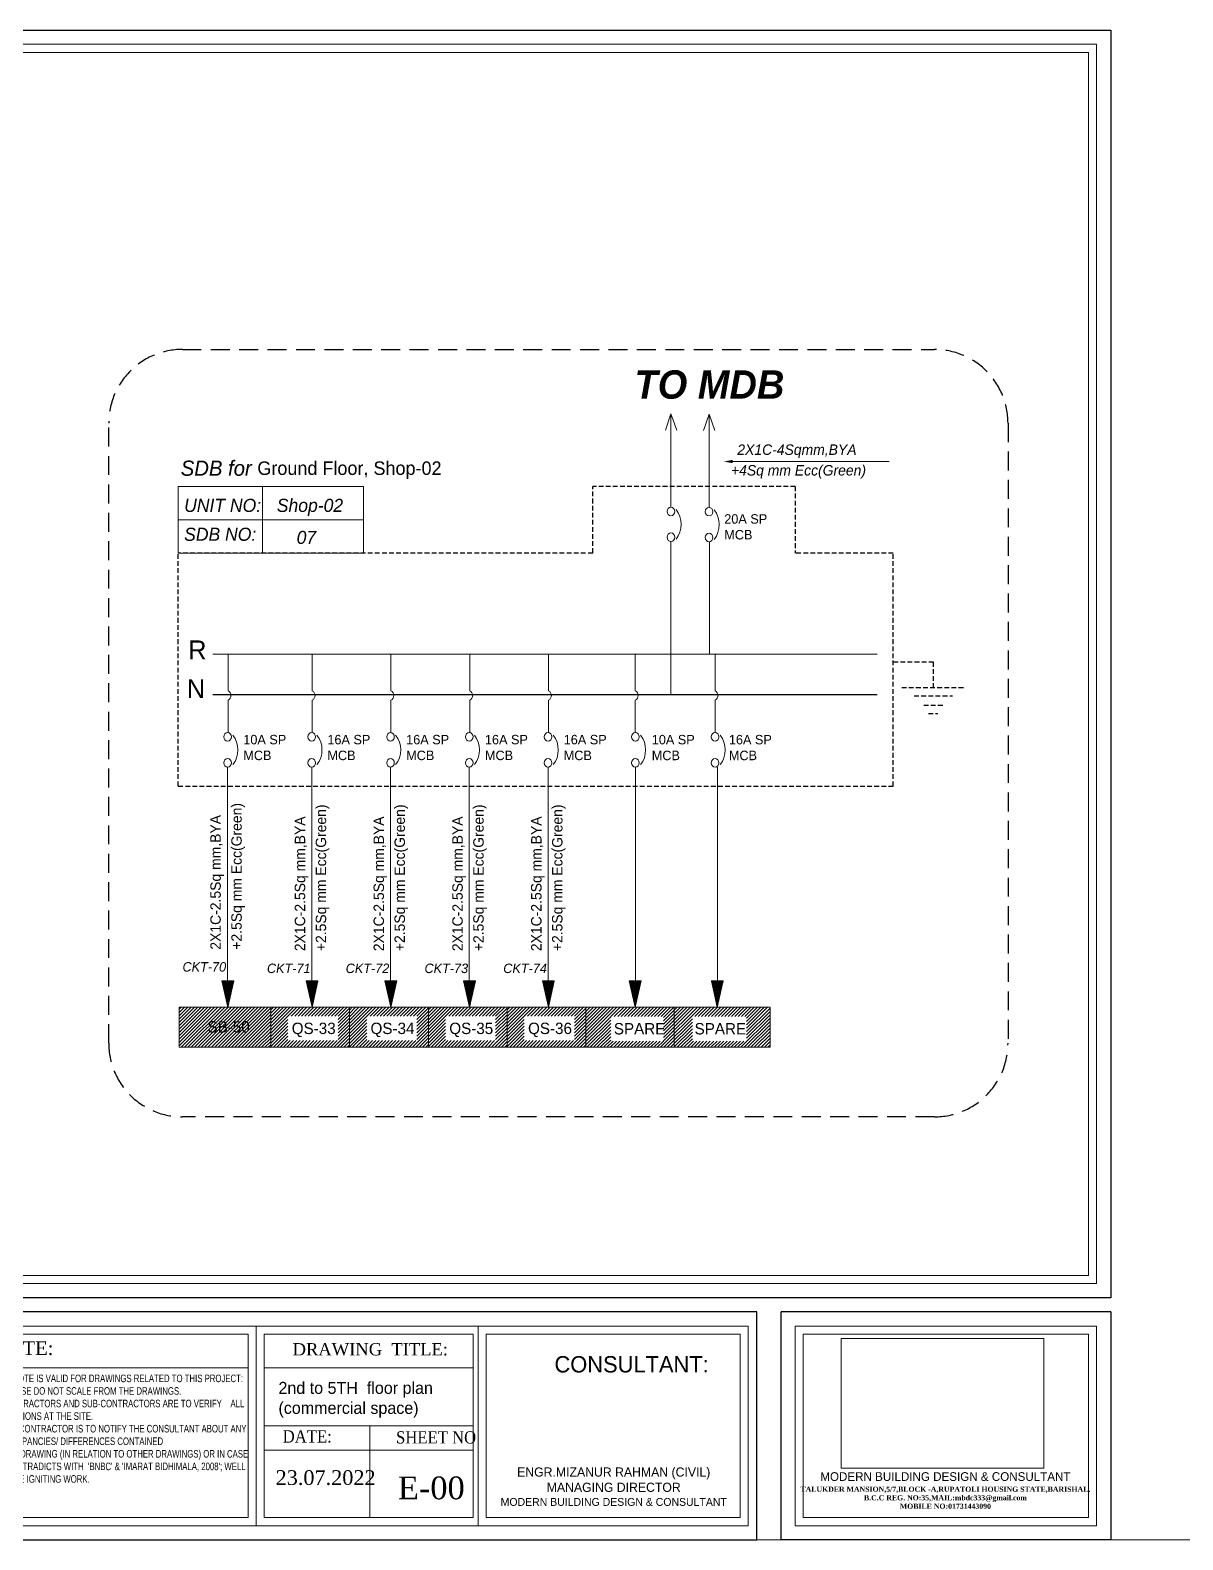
# Model space of a CAD drawing. Header units: inches. Extents: x 109699 to 44449955, y -10987 to 15824140.
# Drawn here: x 206383 to 206992, y -4569 to -3772 of the extents above; entities that cross this region are included whole.
import ezdxf

# ---------------------------------------------------------------- set-up
doc = ezdxf.new("R2010")
doc.units = ezdxf.units.IN
doc.header["$LTSCALE"] = 5
doc.header["$MEASUREMENT"] = 0
doc.linetypes.add('DASHED', pattern=[0.75, 0.5, -0.25])
doc.linetypes.add('DASHED2', pattern=[0.375, 0.25, -0.125])
doc.layers.get('0').update_dxf_attribs({"color": 123})
doc.layers.get('Defpoints').update_dxf_attribs({"lineweight": 5})
for name, color, linetype, lineweight in [('@NORMAL', 7, 'Continuous', 5), ('CKT-TEXT', 6, 'Continuous', 9), ('E-BOX', 20, 'Continuous', 30), ('E-BUSBER-B', 21, 'Continuous', 18), ('E-BUSBER-N', 131, 'Continuous', 18), ('E-CKT-CABLE', 116, 'Continuous', 18), ('E-CKT-TEXT', 135, 'Continuous', 18), ('E-CKT-TEXT-2', 7, 'Continuous', 9), ('E-MCCB', 5, 'Continuous', 13), ('E-QS-Socket-15A', 1, 'Continuous', 9), ('E-SB-Switch-Board', 106, 'Continuous', 18), ('H', 252, 'Continuous', 9), ('leter', 140, 'Continuous', 13), ('Text', 7, 'Continuous', 0), ('WALL-1', 8, 'Continuous', 9)]:
    doc.layers.add(name, color=color, linetype=linetype, lineweight=lineweight)
doc.layers.add('T', color=8, linetype='Continuous')
doc.styles.add('box text', font='arial.ttf')
doc.styles.add('RomanS', font='romans.shx')
doc.styles.add('SH-T2', font='times.ttf')
doc.styles.get("Standard").update_dxf_attribs({"font": 'times.ttf'})
doc.styles.add('TAVE2', font='ROM_____.PFB')
picture_1 = doc.add_image_def('image1.png', size_in_pixel=(745, 477))

# ---------------------------------------------------------------- blocks, each defined once
blk = doc.blocks.new('zxczxczxcz')
at = {"layer": '@NORMAL'}
for points in [[(177327.5, -15450.1), (175295.2, -15450.1), (175295.2, -14276.8), (177327.5, -14276.8)], [(177319.9, -15442.5), (175302.8, -15442.5), (175302.8, -14284.5), (177319.9, -14284.5)]]:
    blk.add_lwpolyline(points, close=True, dxfattribs=at)
at = {"layer": 'Text', "lineweight": 30}
for p, q in [((177028.8, -15692.6), (177028.8, -15476.8)), ((177340.9, -15476.8), (177028.8, -15476.8)), ((177340.9, -15476.8), (177340.9, -15692.6)), ((177340.9, -15692.6), (177028.8, -15692.6))]:
    blk.add_line(p, q, dxfattribs=at)
at = {"layer": 'Text'}
for p, q in [((177340.9, -15692.6), (177340.9, -15476.8)), ((177340.9, -15692.6), (177340.9, -15476.8)), ((176008.4, -15679.2), (176008.4, -15490.2)), ((176270.1, -15490.2), (176270.1, -15679.2)), ((176531.8, -15490.2), (176531.8, -15679.2)), ((176742, -15490.2), (176997.7, -15490.2)), ((176742, -15679.2), (176742, -15490.2)), ((176997.7, -15490.2), (176997.7, -15679.2)), ((177042.2, -15490.2), (177327.5, -15490.2)), ((177042.2, -15679.2), (177042.2, -15490.2)), ((177327.5, -15490.2), (177327.5, -15679.2)), ((175700.4, -15497.8), (175700.4, -15671.6)), ((175709, -15497.8), (176001.6, -15497.8)), ((175709, -15497.8), (175709, -15671.6)), ((176001.6, -15497.8), (176001.6, -15671.6)), ((176001.6, -15671.6), (176001.6, -15497.8)), ((176016.1, -15671.6), (176016.1, -15497.8)), ((176262.5, -15497.8), (176262.5, -15671.6)), ((176277.8, -15497.8), (176277.8, -15671.6)), ((176524.2, -15497.8), (176524.2, -15671.6)), ((176539.5, -15497.8), (176539.5, -15671.6)), ((176749.6, -15497.8), (176990.1, -15497.8)), ((176749.6, -15671.6), (176749.6, -15497.8)), ((176990.1, -15497.8), (176990.1, -15671.6)), ((177049.8, -15497.8), (177319.9, -15497.8)), ((177049.8, -15671.6), (177049.8, -15497.8)), ((177319.9, -15497.8), (177319.9, -15671.6)), ((175349, -15529.9), (175700.4, -15529.9)), ((175709, -15529.9), (176001.6, -15529.9)), ((176016.1, -15529.9), (176262.5, -15529.9)), ((176277.8, -15529.9), (176524.2, -15529.9)), ((176539.5, -15529.9), (176737.2, -15529.9)), ((176539.5, -15584.7), (176737.2, -15584.7)), ((176639.5, -15584.7), (176639.5, -15671.6)), ((176016.1, -15592.4), (176262.5, -15592.4)), ((176016.1, -15616.8), (176262.5, -15616.8)), ((176539.5, -15607.6), (176737.2, -15607.6)), ((176990.1, -15671.6), (176749.6, -15671.6)), ((177319.9, -15671.6), (177049.8, -15671.6)), ((176997.7, -15679.2), (176742, -15679.2)), ((177327.5, -15679.2), (177042.2, -15679.2))]:
    blk.add_line(p, q, dxfattribs=at)
at = {"layer": 'Text', "lineweight": 30}
blk.add_lwpolyline([(177005.9, -15476.8), (175281.8, -15476.8), (175281.8, -15692.6), (177005.9, -15692.6)], close=True, dxfattribs=at)
at = {"layer": 'Text'}
blk.add_lwpolyline([(176997.7, -15490.2), (175295.2, -15490.2), (175295.2, -15679.2), (176997.7, -15679.2)], close=True, dxfattribs=at)
for points in [[(175700.4, -15497.8), (175349, -15497.8), (175349, -15671.6), (175700.4, -15671.6)], [(176001.6, -15497.8), (175709, -15497.8)], [(176524.2, -15497.8), (176016.1, -15497.8)], [(176539.5, -15671.6), (176737.2, -15671.6), (176737.2, -15497.8), (176539.5, -15497.8)], [(175709, -15671.6), (176001.6, -15671.6)], [(176016.1, -15671.6), (176524.2, -15671.6)]]:
    blk.add_lwpolyline(points, dxfattribs=at)
at = {"layer": 'WALL-1', "lineweight": 30}
blk.add_line((177340.9, -14263.5), (177340.9, -15463.5), dxfattribs=at)
blk.add_lwpolyline([(177340.9, -15463.5), (175281.8, -15463.5), (175281.8, -14263.5), (177340.9, -14263.5)], close=True, dxfattribs=at)
at = {"layer": 'leter', "insert": (177184.4, -15628.6), "char_height": 3.9766, "width": 400.68, "attachment_point": 2}
blk.add_mtext('{\\fFranklin Gothic Medium|b0|i0|c0|p34;\\H2.066x;\\C5;MODERN BUILDING DESIGN & CONSULTANT\\H1.2x; \\C256; \\P\\fTimes New Roman|b1|i0|c0|p18;\\H0.4899x;\\C7;TALUKDER MANSION,5/7,BLOCK -A,RUPATOLI HOUSING STATE,BARISHAL.\\PB.C.C REG. NO:35,MAIL:mbdc333@gmail.com\\PMOBILE NO:01731443090\\P\\fFranklin Gothic Medium|b0|i0|c0|p34;\\H0.8231x;\\C256;                             }', dxfattribs=at)
at = {"layer": 'Text'}
for s, insert, char_height, width, attachment_point in [("{\\C1;ARCHITECT'S NAME & SIGNATURE:}", (176020.9, -15504.7, 29.8), 11.609, 235.441, 1), ('{\\C1;NOTE:}', (176282.6, -15504.7, 29.8), 12.899, 235.441, 1), ('{\\fFranklin Gothic Medium Cond|b0|i0|c0|p34;\\C1;PROJECT:}', (175357.8, -15510.9, 91), 15.338, 414.227, 1), ('{\\fFranklin Gothic Medium|b0|i0|c0|p34;\\C1;OWNER:}', (175717.8, -15506.8), 15.338, 414.227, 1), ('{\\C1;DRAWING  TITLE:}', (176566.4, -15506.4, -14.9), 11.609, 235.441, 1), ('{\\fFranklin Gothic Medium|b0|i0|c0|p34;\\C1;CONSULTANT:}', (176814.3, -15518.7, 279.5), 15.479, 414.227, 1), ('\\pt35.29515;{\\fCentury Gothic|b1|i0|c0|p34;PROPOSED 10 STORIED MIXED USE BUILDING FOR \\PMD.MIJANUR RAHAMAN GONG,\\PS/O:LATE.MOTIUR RAHMAN, \\PMOUZA:BAGURA ALEKANDA,J.L NO.:50,\\PKHATIAN NO.:24703,PLOT NO.:1156,\\PWARD NO.:20,LECHUSHAH SARAK,\\P\\pt67.08058;COLLEGE ROAD, \\PB.C.C , BARISHAL }', (175356.2, -15535.4), 9.808, 458.165, 1), ('{\\fArial Narrow|b1|i0|c0|p34;Md. Amirul Arifin\\P\\fArial Narrow|b0|i0|c0|p34;\\H0.7794x;Architect\\PIAB & Rajuk Reg. No: A-273\\fCentury Gothic|b0|i0|c0|p34;\\L\\P\\H1.283x;\\l \\P\\fFranklin Gothic Medium|b0|i0|c0|p34; \\fFranklin Gothic Book|b0|i0|c0|p34;\\H0.6173x;  \\fFranklin Gothic Medium|b0|i0|c0|p34;\\H1.62x; \\fFranklin Gothic Book|b0|i0|c0|p34;\\H0.6173x; \\fFranklin Gothic Medium|b0|i0|c0|p34;\\H1.62x;                                                                                       }', (176140.3, -15537.7), 12.7553, 248.971, 2), ('\\pi-34.83833,l34.83833,t34.83833;{\\W0.9;\\C1;DATE:}', (176557, -15588.9, -14.9), 11.609, 235.441, 1), ('\\pi-34.83833,l34.83833,t34.83833;{\\W0.9;\\C1;SHEET NO}', (176664.3, -15589.8, -14.9), 11.609, 235.441, 1), ('{\\C1;STRUCTURAL Eng. NAME & SIGNATURE:}', (176021.3, -15600.8, 29.8), 9.029, 235.441, 1), ('{\\fTimes New Roman|b1|i0|c0|p18; Engr. S.M. Towhidul Alam\\P\\fTimes New Roman|b0|i0|c0|p18; \\H0.9205x;B.Sc. Engr. (CIVIL); \\fTimes New Roman|b1|i0|c0|p18;M-23859}', (176136.8, -15628.7, -14.9), 12.7553, 248.971, 2), ('\\pi-191.13542,l191.13542,t191.13542;23.07.2022', (176550.3, -15626.7, -14.9), 13.931, 375.033, 1), ('{\\fFranklin Gothic Medium|b0|i0|c0|p34;\\C0;ENGR.MIZANUR RAHMAN (CIVIL)\\PMANAGING DIRECTOR\\P\\H0.8571x;MODERN BUILDING DESIGN & CONSULTANT}', (176870.4, -15624.1, -11.9), 8.668, 331.382, 2)]:
    blk.add_mtext(s, dxfattribs=dict(at, insert=insert, char_height=char_height, width=width, attachment_point=attachment_point))
at = {"layer": 'Text', "linetype": 'Continuous', "insert": (175719.2, -15536.1), "char_height": 11.145, "width": 329.404, "attachment_point": 1, "style": 'SH-T2'}
blk.add_mtext('\\pt76.20062;{\\fCentury Gothic|b1|i0|c0|p34;1/ MD.MIJANUR RAHAMAN \\P\\P2/MD.MOFIZUR RAHAMAN\\P \\P3/ROKSANA BEGUM\\P\\P4/SHIRIN SULTANA}', dxfattribs=at)
at = {"layer": 'Text', "insert": (176282.3, -15536.2, -14.9), "char_height": 7.1387, "width": 248.98, "attachment_point": 1, "style": 'box text'}
blk.add_mtext("{\\fArial Narrow|b0|i0|c0|p34;\\W0.9;THIS NOTE IS VALID FOR DRAWINGS RELATED TO THIS PROJECT:\\P1. PLEASE DO NOT SCALE FROM THE DRAWINGS.\\P2. CONTRACTORS AND SUB-CONTRACTORS ARE TO VERIFY    ALL DIMENSIONS AT THE SITE.\\P3. THE CONTRACTOR IS TO NOTIFY THE CONSULTANT ABOUT ANY DISCREPANCIES/ DIFFERENCES CONTAINED\\PIN THE DRAWING (IN RELATION TO OTHER DRAWINGS) OR IN CASE OF CONTRADICTS WITH  'BNBC' & 'IMARAT BIDHIMALA, 2008'; WELL BEFORE IGNITING WORK.}", dxfattribs=at)
at = {"layer": '@NORMAL', "color": 0}
image = blk.add_image(picture_1, insert=(177085.8, -15624.9), size_in_units=(191.9, 122.8), rotation=0, dxfattribs=dict(at, brightness=35, contrast=59))
image.dxf.flags = 7
blk = doc.blocks.new('E-CKT TEXT')
for p, q in [((648438.87, 22105.08), (648437.12, 22112.85)), ((648437.12, 22112.85), (648440.62, 22112.85)), ((648437.16, 22112.65), (648437.36, 22112.85)), ((648437.21, 22112.43), (648437.63, 22112.85)), ((648437.26, 22112.21), (648437.89, 22112.85)), ((648437.31, 22112), (648438.16, 22112.85)), ((648437.36, 22111.78), (648438.43, 22112.85)), ((648437.41, 22111.56), (648438.69, 22112.85)), ((648437.46, 22111.35), (648438.96, 22112.85)), ((648437.51, 22111.13), (648439.22, 22112.85)), ((648437.55, 22110.92), (648439.49, 22112.85)), ((648437.6, 22110.7), (648439.75, 22112.85)), ((648437.65, 22110.48), (648440.02, 22112.85)), ((648437.7, 22110.27), (648440.28, 22112.85)), ((648437.75, 22110.05), (648440.55, 22112.85)), ((648437.8, 22109.83), (648440.57, 22112.6)), ((648437.85, 22109.62), (648440.49, 22112.26)), ((648437.9, 22109.4), (648440.41, 22111.92)), ((648437.94, 22109.18), (648440.34, 22111.58)), ((648437.99, 22108.97), (648440.26, 22111.23)), ((648438.87, 22105.08), (648440.62, 22112.85)), ((648438.04, 22108.75), (648440.18, 22110.89)), ((648438.09, 22108.54), (648440.11, 22110.55)), ((648438.14, 22108.32), (648440.03, 22110.21)), ((648438.19, 22108.1), (648439.95, 22109.86)), ((648438.24, 22107.89), (648439.87, 22109.52)), ((648438.29, 22107.67), (648439.8, 22109.18)), ((648438.34, 22107.45), (648439.72, 22108.84)), ((648438.38, 22107.24), (648439.64, 22108.49)), ((648438.43, 22107.02), (648439.56, 22108.15)), ((648438.48, 22106.8), (648439.49, 22107.81)), ((648438.53, 22106.59), (648439.41, 22107.47)), ((648438.58, 22106.37), (648439.33, 22107.13)), ((648438.63, 22106.16), (648439.26, 22106.78)), ((648438.68, 22105.94), (648439.18, 22106.44)), ((648438.73, 22105.72), (648439.1, 22106.1)), ((648438.77, 22105.51), (648439.02, 22105.76)), ((648438.82, 22105.29), (648438.95, 22105.41))]:
    blk.add_line(p, q)
blk = doc.blocks.new('A$C7DE01C66')
at = {"layer": 'E-CKT-CABLE'}
for p, q in [((0, 25.02), (0, 13.35)), ((0, 10.31), (0, 0))]:
    blk.add_line(p, q, dxfattribs=at)
blk.add_arc((-0.81, 11.83), 1.72, 298.1075, 61.8925, dxfattribs=at)

msp = doc.modelspace()

# ---------------------------------------------------------------- hatches: boundary and pattern name
at = {"layer": 'E-CKT-TEXT-2'}
h = msp.add_hatch(dxfattribs=at)
h.set_pattern_fill('ANSI31', color=256, scale=10)
h.set_pattern_definition([(45, (4582.9724, -16781.8087), (-0.8838834765, 0.8838834765), [])])
h.paths.add_polyline_path([(206773.95, -4287.61), (206746.26, -4287.61), (206746.26, -4287.61), (206746.26, -4287.61), (206723.42, -4287.61), (206723.42, -4308.8), (206773.95, -4308.8)])
h.paths.add_polyline_path([(206723.42, -4287.61), (206702.88, -4287.61), (206702.88, -4287.61), (206702.88, -4287.61), (206676.75, -4287.61), (206676.75, -4308.8), (206723.42, -4308.8)])
h.paths.add_polyline_path([(206732.98, -4305.5), (206761.56, -4305.5), (206761.56, -4292.55), (206732.98, -4292.55)], flags=16)
h.paths.add_polyline_path([(206689.89, -4305.5), (206717.72, -4305.5), (206717.72, -4292.55), (206689.89, -4292.55)], flags=16)
at = {"layer": 'E-QS-Socket-15A'}
h = msp.add_hatch(dxfattribs=at)
h.set_pattern_fill('ANSI31', color=1, scale=10)
h.set_pattern_definition([(45, (4498.8649, -16781.8087), (-0.8838834765, 0.8838834765), [])])
h.paths.add_polyline_path([(206551.96, -4287.61), (206532.01, -4287.61), (206532.01, -4287.61), (206532.01, -4287.61), (206510.45, -4287.61), (206510.45, -4308.8), (206551.96, -4308.8)])
h.paths.add_polyline_path([(206519.46, -4305.3), (206545.93, -4305.3), (206545.93, -4292.35), (206519.46, -4292.35)], flags=16)
h = msp.add_hatch(dxfattribs=at)
h.set_pattern_fill('ANSI31', color=1, scale=10)
h.set_pattern_definition([(45, (4540.4548, -16781.8087), (-0.8838834765, 0.8838834765), [])])
h.paths.add_polyline_path([(206593.55, -4287.61), (206573.6, -4287.61), (206573.6, -4287.61), (206573.6, -4287.61), (206552.04, -4287.61), (206552.04, -4308.8), (206593.55, -4308.8)])
h.paths.add_polyline_path([(206561.05, -4305.3), (206587.52, -4305.3), (206587.52, -4292.35), (206561.05, -4292.35)], flags=16)
h = msp.add_hatch(dxfattribs=at)
h.set_pattern_fill('ANSI31', color=1, scale=10)
h.set_pattern_definition([(45, (4582.0446, -16781.8087), (-0.8838834765, 0.8838834765), [])])
h.paths.add_polyline_path([(206635.14, -4287.61), (206615.19, -4287.61), (206615.19, -4287.61), (206615.19, -4287.61), (206593.63, -4287.61), (206593.63, -4308.8), (206635.14, -4308.8)])
h.paths.add_polyline_path([(206602.64, -4305.3), (206629.11, -4305.3), (206629.11, -4292.35), (206602.64, -4292.35)], flags=16)
h = msp.add_hatch(dxfattribs=at)
h.set_pattern_fill('ANSI31', color=1, scale=10)
h.set_pattern_definition([(45, (4623.6345, -16781.8087), (-0.8838834765, 0.8838834765), [])])
h.paths.add_polyline_path([(206676.73, -4287.61), (206656.78, -4287.61), (206656.77, -4287.61), (206656.77, -4287.61), (206635.22, -4287.61), (206635.22, -4308.8), (206676.73, -4308.8)])
h.paths.add_polyline_path([(206644.23, -4305.3), (206670.7, -4305.3), (206670.7, -4292.35), (206644.23, -4292.35)], flags=16)
at = {"layer": 'E-SB-Switch-Board'}
h = msp.add_hatch(dxfattribs=at)
h.set_pattern_fill('ANSI31', color=256, scale=10)
h.set_pattern_definition([(45, (12846.6875, 1249.1022), (-0.8838834765, 0.8838834765), [])])
h.paths.add_polyline_path([(206462.04, -4308.8), (206510.39, -4308.8), (206510.39, -4287.61), (206487.76, -4287.61), (206487.76, -4287.61), (206487.76, -4287.61), (206462.04, -4287.61)])
h.paths.add_polyline_path([(206475.37, -4304.52), (206499.36, -4304.52), (206499.36, -4291.57), (206475.37, -4291.57)], flags=24)

# ---------------------------------------------------------------- linework, layer by layer
at = {"linetype": 'DASHED2', "lineweight": 25, "ltscale": 8}
msp.add_lwpolyline([(206463.7, -3940.39), (206860.72, -3940.39, -0.414214), (206899.6, -3979.27), (206899.6, -4306.65, -0.414214), (206860.72, -4345.53), (206463.7, -4345.53, -0.414214), (206424.82, -4306.65), (206424.82, -3979.27, -0.414214)], format="xyb", close=True, dxfattribs=at)
at = {"layer": 'CKT-TEXT', "extrusion": (0, 0, -1)}
for centre in [(206527.53, -4151.79), (206569.12, -4151.79), (206610.71, -4151.79), (206652.3, -4151.79), (206698.4, -4151.79), (206740.45, -4151.79)]:
    msp.add_ellipse(centre, major_axis=(0, 11.32), ratio=0.8736, start_param=0.810857, end_param=2.330736, dxfattribs=at)
at = {"layer": 'Defpoints', "ltscale": 0.5}
msp.add_ray((184484.87, -4568.82), (1, 0), dxfattribs=at)
at = {"layer": 'E-BOX', "linetype": 'DASHED'}
for p, q in [((206787.26, -4012.73), (206680.36, -4012.73)), ((206680.36, -4047.88), (206680.36, -4012.73)), ((206680.36, -4047.88), (206680.36, -4012.73)), ((206787.26, -4012.73), (206787.26, -4047.88)), ((206461.52, -4170.9), (206461.52, -4047.88)), ((206680.36, -4047.88), (206461.52, -4047.88)), ((206680.36, -4047.88), (206461.52, -4047.88)), ((206839.05, -4047.88), (206787.26, -4047.88)), ((206839.05, -4170.9), (206839.05, -4047.88)), ((206839.05, -4105.38), (206860.16, -4105.38)), ((206860.16, -4105.38), (206860.16, -4118.8)), ((206843.52, -4118.8), (206876.8, -4118.8)), ((206850.07, -4123.29), (206870.25, -4123.29)), ((206855.11, -4128.23), (206865.2, -4128.23)), ((206857.59, -4132.51), (206862.63, -4132.51)), ((206461.52, -4170.9), (206839.05, -4170.9))]:
    msp.add_line(p, q, dxfattribs=at)
at = {"layer": 'E-BUSBER-B', "color": 1}
msp.add_line((206479.85, -4101.19), (206830.59, -4101.19), dxfattribs=at)
at = {"layer": 'E-BUSBER-N', "lineweight": 25}
msp.add_line((206479.85, -4122.54), (206830.59, -4122.54), dxfattribs=at)
at = {"layer": 'E-CKT-CABLE'}
for p, q in [((206721.66, -3974.34), (206718.73, -3983.08)), ((206721.66, -3974.34), (206724.73, -3983.08)), ((206721.66, -4023.63), (206721.66, -3974.34)), ((206741.76, -3974.47), (206738.82, -3983.21)), ((206741.76, -3974.47), (206744.82, -3983.21)), ((206741.76, -4023.75), (206741.76, -3974.47)), ((206754.24, -3999.55), (206836.8, -3999.55)), ((206721.66, -4122.54), (206721.66, -4041.83)), ((206741.99, -4101.3), (206741.99, -4041.94)), ((206487.61, -4160.89), (206487.61, -4287.61)), ((206532.01, -4160.89), (206532.01, -4287.61)), ((206573.6, -4160.89), (206573.6, -4287.61)), ((206615.19, -4160.89), (206615.19, -4287.61)), ((206656.77, -4160.89), (206656.77, -4287.61)), ((206702.88, -4160.89), (206702.88, -4287.61)), ((206746.26, -4160.89), (206746.26, -4287.61)), ((206510.39, -4287.61), (206510.39, -4308.8)), ((206773.95, -4287.61), (206773.95, -4308.8))]:
    msp.add_line(p, q, dxfattribs=at)
msp.add_lwpolyline([(206462.04, -4287.61), (206773.95, -4287.61), (206773.95, -4308.8), (206462.04, -4308.8)], close=True, dxfattribs=at)
msp.add_solid([(206754.24, -4000.44), (206754.24, -3998.67), (206749.6, -3999.55)], dxfattribs=at)
at = {"layer": 'E-CKT-TEXT-2'}
msp.add_line((206723.42, -4287.61), (206723.42, -4308.8), dxfattribs=at)
at = {"layer": 'E-MCCB', "extrusion": (0, 0, -1)}
for centre in [(206721.66, -4025.9), (206741.76, -4026.03), (206721.66, -4039.55), (206741.76, -4039.68)]:
    msp.add_ellipse(centre, major_axis=(0, 2.28), ratio=0.8736, dxfattribs=at)
for centre, major_axis, start_param, end_param in [((206717.19, -4032.73), (0, 11.32), 0.810857, 2.330736), ((206737.28, -4032.85), (0, 11.32), 0.810857, 2.330736), ((206487.61, -4144.96), (0, 2.28), 1.57079632679372, 7.853981633973307), ((206483.14, -4151.79), (0, 11.32), 0.810857, 2.330736), ((206532.01, -4144.96), (0, 2.28), 1.570796326787449, 7.853981633967035), ((206573.6, -4144.96), (0, 2.28), 1.570796326787449, 7.853981633967035), ((206615.19, -4144.96), (0, 2.28), 1.570796326787449, 7.853981633967035), ((206656.77, -4144.96), (0, 2.28), 1.570796326787449, 7.853981633967035), ((206702.88, -4144.96), (0, 2.28), 1.570796326787449, 7.853981633967035), ((206744.93, -4144.96), (0, 2.28), 1.570796326787449, 7.853981633967035), ((206487.61, -4158.61), (0, 2.28), 1.570796326795389, 7.853981633974975), ((206532.01, -4158.61), (0, 2.28), 1.570796326788042, 7.853981633967629), ((206573.6, -4158.61), (0, 2.28), 1.570796326788042, 7.853981633967629), ((206615.19, -4158.61), (0, 2.28), 1.570796326788042, 7.853981633967629), ((206656.77, -4158.61), (0, 2.28), 1.570796326788042, 7.853981633967629), ((206702.88, -4158.61), (0, 2.28), 1.570796326788042, 7.853981633967629), ((206744.93, -4158.61), (0, 2.28), 1.570796326788042, 7.853981633967629)]:
    msp.add_ellipse(centre, major_axis=major_axis, ratio=0.8736, start_param=start_param, end_param=end_param, dxfattribs=at)
at = {"layer": 'E-QS-Socket-15A', "ltscale": 10}
msp.add_line((206787.26, -4012.73), (206787.26, -4012.73), dxfattribs=at)
at = {"layer": 'E-QS-Socket-15A', "color": 1}
for p, q in [((206510.39, -4287.61), (206510.39, -4308.8)), ((206551.98, -4287.61), (206551.98, -4308.8)), ((206593.57, -4287.61), (206593.57, -4308.8)), ((206635.16, -4287.61), (206635.16, -4308.8)), ((206676.75, -4287.61), (206676.75, -4308.8))]:
    msp.add_line(p, q, dxfattribs=at)
at = {"layer": 'E-QS-Socket-15A', "color": 244}
msp.add_line((206676.75, -4287.61), (206676.75, -4308.8), dxfattribs=at)
at = {"layer": 'E-SB-Switch-Board'}
msp.add_line((206510.39, -4287.61), (206510.39, -4308.8), dxfattribs=at)
at = {"layer": 'H', "ltscale": 0.5}
for p, q in [((206506.06, -4012.73), (206506.06, -4047.88)), ((206559.26, -4012.73), (206559.26, -4047.88)), ((206461.52, -4030.3), (206559.26, -4030.3))]:
    msp.add_line(p, q, dxfattribs=at)
msp.add_lwpolyline([(206461.52, -4012.73), (206559.26, -4012.73), (206559.26, -4047.88), (206461.52, -4047.88)], close=True, dxfattribs=at)

# ---------------------------------------------------------------- block references
at = {"layer": 'E-CKT-TEXT-2', "xscale": 1.791404791323321, "yscale": 1.791404791323321, "zscale": 1.791404791323321}
for p in [(-954913.77, -43886.75), (-954870.39, -43886.75)]:
    msp.add_blockref('E-CKT TEXT', p, dxfattribs=at)
at = {"layer": 'E-QS-Socket-15A', "ltscale": 10, "xscale": 1.65870814017606, "yscale": 1.65870814017606, "zscale": 1.65870814017606}
for p in [(206487.8, -4142.67), (206532.26, -4142.71), (206573.85, -4142.71), (206615.44, -4142.71), (206657.03, -4142.71), (206702.84, -4142.7), (206744.93, -4142.69)]:
    msp.add_blockref('A$C7DE01C66', p, dxfattribs=at)
at = {"layer": 'E-QS-Socket-15A', "color": 1, "xscale": 1.791404791323321, "yscale": 1.791404791323321, "zscale": 1.791404791323321}
for p in [(-955084.34, -43886.75), (-955042.75, -43886.75), (-955001.16, -43886.75), (-954959.57, -43886.75)]:
    msp.add_blockref('E-CKT TEXT', p, dxfattribs=at)
at = {"layer": 'E-SB-Switch-Board', "color": 1, "xscale": 1.791404791323321, "yscale": 1.791404791323321, "zscale": 1.791404791323321}
msp.add_blockref('E-CKT TEXT', (-955128.74, -43886.75), dxfattribs=at)
at = {"layer": 'WALL-1', "linetype": 'Continuous', "xscale": 0.5576728227840001, "yscale": 0.5576728227840001, "zscale": 0.5576728227840001}
msp.add_blockref('zxczxczxcz', (108055.63, 4182.51), dxfattribs=at)

# ---------------------------------------------------------------- texts
at = {"layer": 'CKT-TEXT', "attachment_point": 1}
for s, insert, char_height, width, style in [('{\\fCentury Gothic|b1|i1|c0|p34;TO MDB}', (206702.41, -3951.4), 15, 86.7197, 'TAVE2'), ('{\\fCentury Gothic|b0|i1|c0|p34;2X1C-4Sqmm,BYA}', (206756.69, -3990.54), 5.5, 92.1714, 'RomanS'), ('{\\fCentury Gothic|b0|i1|c0|p34;+4Sq mm Ecc(Green)}', (206753.33, -4001.44), 5.5, 92.1714, 'RomanS'), ('{\\fCentury Gothic|b0|i0|c0|p34;20A SP\\PMCB}', (206749.8, -4027.37), 5, 29.9821, 'RomanS'), ('{\\fCentury Gothic|b0|i0|c0|p34;10A SP\\PMCB}', (206495.87, -4143.87), 5, 29.9821, 'RomanS'), ('{\\fCentury Gothic|b0|i0|c0|p34;16A SP\\PMCB}', (206540.27, -4143.87), 5, 29.9821, 'RomanS'), ('{\\fCentury Gothic|b0|i0|c0|p34;16A SP\\PMCB}', (206581.86, -4143.87), 5, 29.9821, 'RomanS'), ('{\\fCentury Gothic|b0|i0|c0|p34;16A SP\\PMCB}', (206623.45, -4143.87), 5, 29.9821, 'RomanS'), ('{\\fCentury Gothic|b0|i0|c0|p34;16A SP\\PMCB}', (206665.04, -4143.87), 5, 29.9821, 'RomanS'), ('{\\fCentury Gothic|b0|i0|c0|p34;10A SP\\PMCB}', (206711.53, -4143.89), 5, 29.9821, 'RomanS'), ('{\\fCentury Gothic|b0|i0|c0|p34;16A SP\\PMCB}', (206752.24, -4143.89), 5, 29.9821, 'RomanS')]:
    msp.add_mtext(s, dxfattribs=dict(at, insert=insert, char_height=char_height, width=width, style=style))
at = {"layer": 'E-BUSBER-B', "color": 1, "style": 'TAVE2'}
msp.add_text('R', height=9.95, dxfattribs=at).set_placement((206466.83, -4103.97))
at = {"layer": 'E-BUSBER-N', "lineweight": 25, "style": 'TAVE2'}
msp.add_text('N', height=9.95, dxfattribs=at).set_placement((206466.1, -4124.47))
at = {"layer": 'E-CKT-TEXT', "insert": (206462.86, -3999.07), "char_height": 8, "width": 701.4153, "attachment_point": 1, "style": 'TAVE2'}
msp.add_mtext('{\\fCentury Gothic|b0|i1|c0|p34;SDB for \\A1;\\fCentury Gothic|b0|i0|c0|p34;\\H0.88889x;Ground Floor, Shop-02}', dxfattribs=at)
at = {"layer": 'E-CKT-TEXT', "color": 1, "char_height": 5, "width": 24.1526, "attachment_point": 1}
for s, insert in [('{\\fCentury Gothic|b0|i1|c0|p34;\\C256;CKT-70}', (206463.78, -4263.85)), ('{\\fCentury Gothic|b0|i1|c0|p34;\\C256;CKT-71}', (206508.35, -4264.62)), ('{\\fCentury Gothic|b0|i1|c0|p34;\\C256;CKT-72}', (206549.94, -4264.62)), ('{\\fCentury Gothic|b0|i1|c0|p34;\\C256;CKT-73}', (206591.53, -4264.62)), ('{\\fCentury Gothic|b0|i1|c0|p34;\\C256;CKT-74}', (206633.12, -4264.62))]:
    msp.add_mtext(s, dxfattribs=dict(at, insert=insert))
at = {"layer": 'E-CKT-TEXT-2', "color": 7, "char_height": 5.5, "width": 121.8928, "attachment_point": 1, "rotation": 90, "style": 'RomanS'}
for s, insert in [('{\\fCentury Gothic|b0|i0|c0|p34;\\C256;+2.5Sq mm Ecc(Green) }', (206489.54, -4257.28)), ('{\\fCentury Gothic|b0|i0|c0|p34;\\C256;+2.5Sq mm Ecc(Green) }', (206534.11, -4258.05)), ('{\\fCentury Gothic|b0|i0|c0|p34;\\C256;+2.5Sq mm Ecc(Green) }', (206575.7, -4258.05)), ('{\\fCentury Gothic|b0|i0|c0|p34;\\C256;+2.5Sq mm Ecc(Green) }', (206617.29, -4258.05)), ('{\\fCentury Gothic|b0|i0|c0|p34;\\C256;+2.5Sq mm Ecc(Green) }', (206658.88, -4258.05)), ('{\\fCentury Gothic|b0|i0|c0|p34;\\C256;2X1C-2.5Sq mm,BYA}', (206478.48, -4257.28)), ('{\\fCentury Gothic|b0|i0|c0|p34;\\C256;2X1C-2.5Sq mm,BYA}', (206523.05, -4258.05)), ('{\\fCentury Gothic|b0|i0|c0|p34;\\C256;2X1C-2.5Sq mm,BYA}', (206564.64, -4258.05)), ('{\\fCentury Gothic|b0|i0|c0|p34;\\C256;2X1C-2.5Sq mm,BYA}', (206606.23, -4258.05)), ('{\\fCentury Gothic|b0|i0|c0|p34;\\C256;2X1C-2.5Sq mm,BYA}', (206647.82, -4258.05))]:
    msp.add_mtext(s, dxfattribs=dict(at, insert=insert))
at = {"layer": 'E-CKT-TEXT-2', "char_height": 6, "width": 24.0847, "attachment_point": 1}
for insert in [(206691.5, -4296.01), (206734.13, -4296.01)]:
    msp.add_mtext('{\\fCentury Gothic|b0|i0|c0|p34;SPARE}', dxfattribs=dict(at, insert=insert))
at = {"layer": 'E-QS-Socket-15A', "color": 1, "char_height": 6, "width": 24.1526, "attachment_point": 1}
for s, insert in [('{\\fCentury Gothic|b0|i0|c0|p34;\\C256;QS-33}', (206521.44, -4295.81)), ('{\\fCentury Gothic|b0|i0|c0|p34;\\C256;QS-34}', (206563.03, -4295.81)), ('{\\fCentury Gothic|b0|i0|c0|p34;\\C256;QS-35}', (206604.62, -4295.81)), ('{\\fCentury Gothic|b0|i0|c0|p34;\\C256;QS-36}', (206646.2, -4295.81))]:
    msp.add_mtext(s, dxfattribs=dict(at, insert=insert))
at = {"layer": 'E-SB-Switch-Board', "color": 1, "insert": (206476.98, -4295.03), "char_height": 6, "width": 44.0631, "attachment_point": 1}
msp.add_mtext('{\\fCentury Gothic|b0|i0|c0|p34;\\C256;SB-50}', dxfattribs=at)
at = {"layer": 'T', "char_height": 6.9222, "attachment_point": 1, "style": 'TAVE2'}
for s, insert, width in [('{\\fCentury Gothic|b0|i1|c0|p34;UNIT NO:}', (206464.65, -4019.24), 58.0871), ('{\\fCentury Gothic|b0|i1|c0|p34;Shop-02}', (206513.57, -4019.24), 17.2058), ('{\\fCentury Gothic|b0|i1|c0|p34;SDB NO:}', (206464.65, -4034.49), 58.0871), ('{\\fCentury Gothic|b0|i1|c0|p34;07}', (206524.04, -4036.16), 20.4676)]:
    msp.add_mtext(s, dxfattribs=dict(at, insert=insert, width=width))
at = {"layer": 'Text', "attachment_point": 1}
for s, insert, char_height, width in [('{\\fCentury Gothic|b0|i0|c0|p34;2nd to 5TH  floor plan \\P(\\C0;commercial space\\C256;)}', (206514.43, -4485.44, -8.47), 6.3421, 170.7311), ('\\pi-115.43002,l115.43002,t115.43002;E-00', (206577.49, -4535.4, -6.42), 12.0182, 36.017)]:
    msp.add_mtext(s, dxfattribs=dict(at, insert=insert, char_height=char_height, width=width))

doc.saveas('drawing.dxf')
